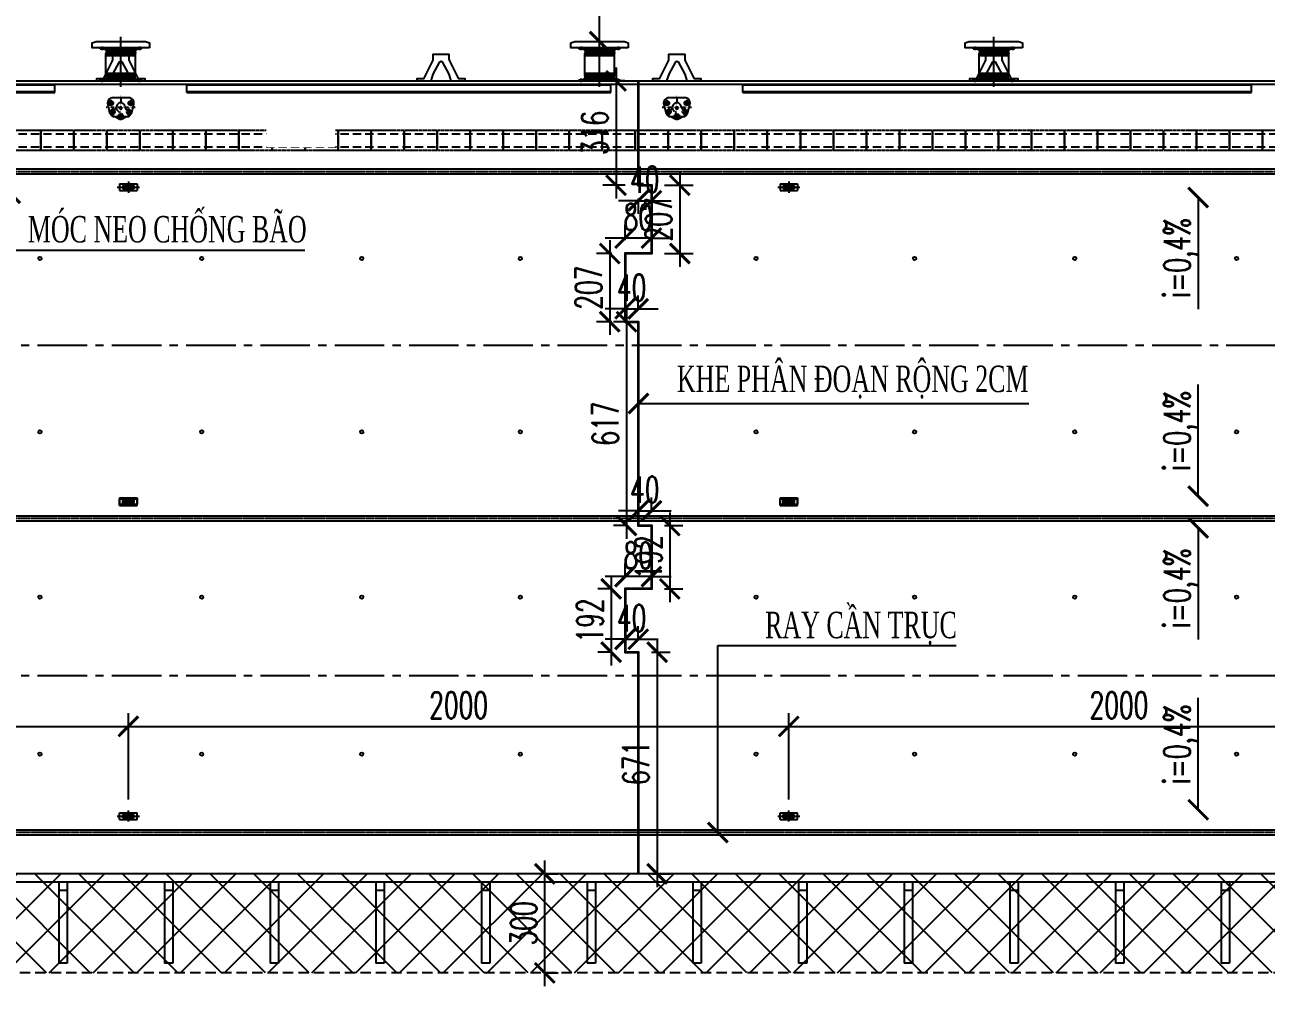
# Model space of a CAD drawing. Extents: x -64479 to 90650, y -38385 to 38270.
# Drawn here: x -44883 to -41123, y 22238 to 25148 of the extents above; entities that cross this region are included whole.
import ezdxf
from ezdxf.enums import TextEntityAlignment as Align

# ---------------------------------------------------------------- set-up
doc = ezdxf.new("R2010")
doc.units = 0
doc.header["$MEASUREMENT"] = 0
for name, pattern in [('CENTER', [2, 1.25, -0.25, 0.25, -0.25]), ('CENTER2', [1.125, 0.75, -0.125, 0.125, -0.125]), ('HIDDEN', [0.375, 0.25, -0.125])]:
    doc.linetypes.add(name, pattern=pattern)
doc.layers.get('0').update_dxf_attribs({"linetype": 'CONTINUOUS'})
for name, color, linetype in [('BELT', 6, 'CONTINUOUS'), ('BORDER', 2, 'CONTINUOUS'), ('CENTER', 9, 'CENTER2'), ('COBAN', 2, 'CONTINUOUS'), ('Dam', 4, 'CONTINUOUS'), ('Demtau1', 22, 'CONTINUOUS'), ('DIMENSION', 4, 'CONTINUOUS'), ('GCS', 5, 'CONTINUOUS'), ('HAOCN', 11, 'CONTINUOUS'), ('HIDDEN', 4, 'HIDDEN'), ('MANH', 5, 'CONTINUOUS'), ('N-_OTHRFNDR-', 8, 'CONTINUOUS'), ('STEEL', 1, 'CONTINUOUS'), ('TEXT', 3, 'CONTINUOUS'), ('TIM', 8, 'CENTER'), ('Wipeout', 9, 'CONTINUOUS')]:
    doc.layers.add(name, color=color, linetype=linetype)
doc.styles.add('DIM', font='romans.shx', dxfattribs={"width": 0.65})
doc.styles.add('THUONG', font='vntimeh.shx')
doc.dimstyles.new('400.Ph', dxfattribs={"dimscale": 400, "dimtxt": 0.2, "dimasz": 0.15, "dimexe": 0.1, "dimexo": 0.1, "dimgap": 0.06, "dimtad": 1, "dimdec": 0, "dimzin": 0, "dimdsep": 46, "dimtxsty": 'DIM', "dimblk": 'ARCHTICK', "dimcen": 0.15, "dimdle": 0.1, "dimclrd": 256, "dimclre": 7, "dimclrt": 6, "dimadec": 0, "dimazin": 0, "dimtfac": 1, "dimtdec": 0, "dimtix": 1, "dimtmove": 0, "dimatfit": 3, "dimldrblk": 'ARCHTICK', "dimfxl": 1, "dimtolj": 1, "dimtzin": 0, "dimarcsym": 0})

# ---------------------------------------------------------------- blocks, each defined once
blk = doc.blocks.new('lokhi')
at = {"layer": 'MANH'}
for centre in [(-7541, 0), (3, 0)]:
    blk.add_circle(centre, 5, dxfattribs=at)
blk = doc.blocks.new('A$C0CED391A')
at = {"layer": 'COBAN'}
for p, q in [((0, 30), (80, 30)), ((0, 30), (0, 0)), ((15, 22.5), (65, 22.5)), ((15, 22.5), (15, 7.5)), ((15, 7.5), (65, 7.5)), ((65, 22.5), (65, 7.5)), ((80, 30), (80, 0)), ((0, 0), (80, 0)), ((0, -1395), (80, -1395)), ((0, -1395), (0, -1425)), ((15, -1402.5), (65, -1402.5)), ((15, -1402.5), (15, -1417.5)), ((65, -1402.5), (65, -1417.5)), ((80, -1395), (80, -1425)), ((0, -1425), (80, -1425)), ((15, -1417.5), (65, -1417.5))]:
    blk.add_line(p, q, dxfattribs=at)
for centre in [(40, 15), (40, -1410)]:
    blk.add_circle(centre, 3, dxfattribs=at)
blk = doc.blocks.new('CDCQC')
at = {"layer": 'TIM'}
for p, q in [((-46167.7, 21315.9), (-46100.4, 21315.9)), ((-46167.7, 21315.9), (-46100.4, 21315.9)), ((-46134.1, 21332.8), (-46134.1, 21298.9)), ((-46134.1, 21332.8), (-46134.1, 21298.9)), ((-46167.7, 19412.4), (-46100.4, 19412.4)), ((-46134.1, 19395.4), (-46134.1, 19429.3))]:
    blk.add_line(p, q, dxfattribs=at)
at = {"layer": 'COBAN', "xscale": 0.6666666666569654, "yscale": 0.6666666666569654, "zscale": 0.6666666666666666}
blk.add_blockref('A$C0CED391A', (-46160.7, 21305.9), dxfattribs=at)
blk.add_blockref('A$C0CED391A', (-46160.7, 21305.9), dxfattribs=at)
at = {"layer": 'COBAN', "xscale": -0.6666666666569654, "yscale": 0.6666666666569654, "zscale": 0.6666666666666666, "rotation": 180}
blk.add_blockref('A$C0CED391A', (-46160.7, 19422.4), dxfattribs=at)
blk = doc.blocks.new('_ArchTick')
at = {"color": 0, "linetype": 'ByBlock', "const_width": 0.15}
blk.add_lwpolyline([(-0.5, -0.5), (0.5, 0.5)], dxfattribs=at)
blk = doc.blocks.new('A$C42EA4546')
at = {"layer": 'BELT'}
for points in [[(145, 573, 0.189586), (103, 513), (44, 268, 0.484351), (205, 65)], [(205, 65), (675, 65, 0.484351), (836, 268), (777, 513, 0.189586), (735, 573)], [(618, 635), (486, 704, 0.244809), (394, 704), (262, 635, 0.217646)]]:
    blk.add_lwpolyline(points, format="xyb", dxfattribs=at)
blk.add_lwpolyline([(312, 323, 0.842705), (568, 323, -0.265727), (682, 461, 0.833779), (650, 635), (230, 635, 0.833779), (198, 461, -0.265727)], format="xyb", close=True, dxfattribs=at)
at = {"layer": 'BORDER'}
for centre, radius in [((440, 380), 25), ((140, 230), 68), ((140, 230), 34), ((740, 230), 68), ((740, 230), 34)]:
    blk.add_circle(centre, radius, dxfattribs=at)
for centre, radius, start, end in [((200, 490), 68, 151.954, 307.3556), ((200, 490), 34, 203.1904, 277.975), ((440, 615), 68, 18.21, 161.79), ((440, 615), 34, 38.6822, 141.3178), ((680, 490), 68, 232.6444, 28.046), ((680, 490), 34, 262.025, 336.8096), ((680, 490), 34, 262.025, 336.8096)]:
    blk.add_arc(centre, radius, start, end, dxfattribs=at)
at = {"layer": 'CENTER'}
for p, q in [((104, 490), (296, 490)), ((200, 394), (200, 586)), ((344, 615), (536, 615)), ((440, 0), (440, 750)), ((776, 490), (584, 490)), ((680, 394), (680, 586)), ((880, 355), (0, 355)), ((236, 230), (44, 230)), ((140, 134), (140, 326)), ((644, 230), (836, 230)), ((740, 134), (740, 326))]:
    blk.add_line(p, q, dxfattribs=at)
at = {"layer": 'CENTER', "ltscale": 0.5}
blk.add_line((488, 380), (392, 380), dxfattribs=at)
at = {"layer": 'HIDDEN'}
for points in [[(262, 635), (154, 579, 0.026949), (145, 573)], [(735, 573, 0.026949), (726, 579), (618, 635, 0.244809)]]:
    blk.add_lwpolyline(points, format="xyb", dxfattribs=at)
for centre, radius, start, end in [((200, 490), 68, 307.3556, 151.954), ((200, 490), 34, 277.975, 203.1904), ((440, 615), 68, 161.79, 18.21), ((440, 615), 34, 141.3178, 38.6822), ((436, 363), 138, 343.2917, 88.1886), ((680, 490), 68, 28.046, 232.6444), ((680, 490), 34, 336.8096, 262.025)]:
    blk.add_arc(centre, radius, start, end, dxfattribs=at)
blk = doc.blocks.new('*D304')
at = {"layer": 'DIMENSION', "color": 7, "lineweight": -2}
for p, q in [((-46569.1, 22803), (-46569.1, 23064.4)), ((-44569.1, 22803), (-44569.1, 23064.4))]:
    blk.add_line(p, q, dxfattribs=at)
at = {"layer": 'DIMENSION', "lineweight": -2}
blk.add_line((-46609.1, 23024.4), (-44529.1, 23024.4), dxfattribs=at)
at = {"layer": 'DIMENSION', "lineweight": -2, "xscale": 60, "yscale": 60, "zscale": 60, "rotation": 180}
blk.add_blockref('_ArchTick', (-46569.1, 23024.4), dxfattribs=at)
at = {"layer": 'DIMENSION', "lineweight": -2, "xscale": 60, "yscale": 60, "zscale": 60}
blk.add_blockref('_ArchTick', (-44569.1, 23024.4), dxfattribs=at)
at = {"layer": 'DIMENSION', "color": 6, "insert": (-45569.1, 23088.4), "char_height": 80, "attachment_point": 5, "style": 'DIM'}
blk.add_mtext('\\A1;2000', dxfattribs=at)
blk = doc.blocks.new('*D305')
at = {"layer": 'DIMENSION', "color": 7, "lineweight": -2}
for p, q in [((-44569.1, 22803), (-44569.1, 23064.4)), ((-42569.1, 22803), (-42569.1, 23064.4))]:
    blk.add_line(p, q, dxfattribs=at)
at = {"layer": 'DIMENSION', "lineweight": -2}
blk.add_line((-44609.1, 23024.4), (-42529.1, 23024.4), dxfattribs=at)
at = {"layer": 'DIMENSION', "lineweight": -2, "xscale": 60, "yscale": 60, "zscale": 60, "rotation": 180}
blk.add_blockref('_ArchTick', (-44569.1, 23024.4), dxfattribs=at)
at = {"layer": 'DIMENSION', "lineweight": -2, "xscale": 60, "yscale": 60, "zscale": 60}
blk.add_blockref('_ArchTick', (-42569.1, 23024.4), dxfattribs=at)
at = {"layer": 'DIMENSION', "color": 6, "insert": (-43569.1, 23088.4), "char_height": 80, "attachment_point": 5, "style": 'DIM'}
blk.add_mtext('\\A1;2000', dxfattribs=at)
blk = doc.blocks.new('*D306')
at = {"layer": 'DIMENSION', "color": 7, "lineweight": -2}
for p, q in [((-42569.1, 22803), (-42569.1, 23064.4)), ((-40569.1, 22803), (-40569.1, 23064.4))]:
    blk.add_line(p, q, dxfattribs=at)
at = {"layer": 'DIMENSION', "lineweight": -2}
blk.add_line((-42609.1, 23024.4), (-40529.1, 23024.4), dxfattribs=at)
at = {"layer": 'DIMENSION', "lineweight": -2, "xscale": 60, "yscale": 60, "zscale": 60, "rotation": 180}
blk.add_blockref('_ArchTick', (-42569.1, 23024.4), dxfattribs=at)
at = {"layer": 'DIMENSION', "lineweight": -2, "xscale": 60, "yscale": 60, "zscale": 60}
blk.add_blockref('_ArchTick', (-40569.1, 23024.4), dxfattribs=at)
at = {"layer": 'DIMENSION', "color": 6, "insert": (-41569.1, 23088.4), "char_height": 80, "attachment_point": 5, "style": 'DIM'}
blk.add_mtext('\\A1;2000', dxfattribs=at)
blk = doc.blocks.new('*D420')
at = {"layer": 'HIDDEN', "color": 7, "lineweight": -2}
for p, q in [((-50569.1, 25018.2), (-50569.1, 27353.1)), ((-12849.1, 25018.2), (-12849.1, 27353.1))]:
    blk.add_line(p, q, dxfattribs=at)
at = {"layer": 'HIDDEN', "lineweight": -2}
blk.add_line((-50609.1, 27313.1), (-12809.1, 27313.1), dxfattribs=at)
at = {"layer": 'HIDDEN', "lineweight": -2, "xscale": 60, "yscale": 60, "zscale": 60, "rotation": 180}
blk.add_blockref('_ArchTick', (-50569.1, 27313.1), dxfattribs=at)
at = {"layer": 'HIDDEN', "lineweight": -2, "xscale": 60, "yscale": 60, "zscale": 60}
blk.add_blockref('_ArchTick', (-12849.1, 27313.1), dxfattribs=at)
at = {"layer": 'HIDDEN', "color": 6, "insert": (-31709.1, 27377.1), "char_height": 80, "attachment_point": 5, "style": 'DIM'}
blk.add_mtext('\\A1;37720', dxfattribs=at)
blk = doc.blocks.new('demcss')
at = {"layer": 'N-_OTHRFNDR-', "color": 22}
for p, q in [((-53909.4, 25088.9), (-53909.4, 25086.1)), ((-53909.4, 25088.9), (-53784.4, 25088.9)), ((-53909.4, 25086.1), (-53784.4, 25086.1)), ((-53897.2, 25086.1), (-53890.5, 25079.4)), ((-53890.5, 25079.4), (-53891.7, 25071.5)), ((-53890.5, 25080.6), (-53803.2, 25080.6)), ((-53890.5, 25077.5), (-53803.2, 25077.5)), ((-53796.5, 25086.1), (-53803.2, 25079.4)), ((-53803.2, 25079.4), (-53802, 25071.5)), ((-53784.4, 25088.9), (-53784.4, 25086.1)), ((-53891.7, 25071.5), (-53891.7, 25006.3)), ((-53891.7, 25071.5), (-53802, 25071.5)), ((-53891.7, 25065.3), (-53802, 25065.3)), ((-53802, 25071.5), (-53802, 25006.3)), ((-53891.7, 25012.5), (-53802, 25012.5)), ((-53890.5, 24998.4), (-53891.7, 25006.3)), ((-53891.7, 25006.3), (-53802, 25006.3)), ((-53890.5, 25000.3), (-53803.2, 25000.3)), ((-53803.2, 24998.4), (-53802, 25006.3)), ((-53909.4, 24991.7), (-53909.4, 24988.9)), ((-53909.4, 24991.7), (-53784.4, 24991.7)), ((-53909.4, 24988.9), (-53784.4, 24988.9)), ((-53897.2, 24991.7), (-53890.5, 24998.4)), ((-53890.5, 24997.2), (-53803.2, 24997.2)), ((-53796.5, 24991.7), (-53803.2, 24998.4)), ((-53784.4, 24991.7), (-53784.4, 24988.9))]:
    blk.add_line(p, q, dxfattribs=at)
at = {"layer": 'N-_OTHRFNDR-', "color": 22, "linetype": 'CENTER'}
for p, q in [((-53903.1, 25093.1), (-53903.1, 25081.6)), ((-53790.6, 25093.1), (-53790.6, 25081.6)), ((-53903.1, 24984.7), (-53903.1, 24996.2)), ((-53790.6, 24984.7), (-53790.6, 24996.2))]:
    blk.add_line(p, q, dxfattribs=at)
at = {"layer": 'N-_OTHRFNDR-', "color": 22}
blk.add_lwpolyline([(-53759.9, 24988.9), (-53933.8, 24988.9), (-53933.8, 24973.9), (-53921.9, 24970.2), (-53771.9, 24970.2), (-53759.9, 24973.9)], close=True, dxfattribs=at)
at = {"layer": 'TIM', "color": 22}
blk.add_line((-53846.9, 25107.4), (-53846.9, 24955.5), dxfattribs=at)
blk = doc.blocks.new('*D647')
at = {"layer": 'DIMENSION', "lineweight": -2}
blk.add_line((-43092.2, 25018.2), (-43092.2, 24622.2), dxfattribs=at)
at = {"layer": 'DIMENSION', "color": 7, "lineweight": -2}
for p, q in [((-43066.1, 24978.2), (-43132.2, 24978.2)), ((-43065.1, 24662.2), (-43132.2, 24662.2))]:
    blk.add_line(p, q, dxfattribs=at)
at = {"layer": 'DIMENSION', "lineweight": -2, "xscale": 60, "yscale": 60, "zscale": 60}
for p, rotation in [((-43092.2, 24978.2), 90), ((-43092.2, 24662.2), 270)]:
    blk.add_blockref('_ArchTick', p, dxfattribs=dict(at, rotation=rotation))
at = {"layer": 'DIMENSION', "color": 6, "insert": (-43156.2, 24820.2), "char_height": 80, "attachment_point": 5, "rotation": 90, "style": 'DIM'}
blk.add_mtext('\\A1;316', dxfattribs=at)
blk = doc.blocks.new('*D648')
at = {"layer": 'DIMENSION', "lineweight": -2}
for p, q in [((-43025.1, 24615.4), (-43085.1, 24615.4)), ((-43025.1, 24615.4), (-42985.1, 24615.4)), ((-42985.1, 24615.4), (-42925.1, 24615.4))]:
    blk.add_line(p, q, dxfattribs=at)
at = {"layer": 'DIMENSION', "color": 7, "lineweight": -2}
for p, q in [((-43025.1, 24622.2), (-43025.1, 24575.4)), ((-42985.1, 24622.2), (-42985.1, 24575.4))]:
    blk.add_line(p, q, dxfattribs=at)
at = {"layer": 'DIMENSION', "lineweight": -2, "xscale": 60, "yscale": 60, "zscale": 60}
blk.add_blockref('_ArchTick', (-43025.1, 24615.4), dxfattribs=at)
at = {"layer": 'DIMENSION', "lineweight": -2, "xscale": 60, "yscale": 60, "zscale": 60, "rotation": 180}
blk.add_blockref('_ArchTick', (-42985.1, 24615.4), dxfattribs=at)
at = {"layer": 'DIMENSION', "color": 6, "insert": (-43005.1, 24679.4), "char_height": 80, "attachment_point": 5, "style": 'DIM'}
blk.add_mtext('\\A1;40', dxfattribs=at)
blk = doc.blocks.new('*D649')
at = {"layer": 'DIMENSION', "lineweight": -2}
blk.add_line((-42899.1, 24702.2), (-42899.1, 24415.7), dxfattribs=at)
at = {"layer": 'DIMENSION', "color": 7, "lineweight": -2}
for p, q in [((-42945.1, 24662.2), (-42859.1, 24662.2)), ((-42945.1, 24455.7), (-42859.1, 24455.7))]:
    blk.add_line(p, q, dxfattribs=at)
at = {"layer": 'DIMENSION', "lineweight": -2, "xscale": 60, "yscale": 60, "zscale": 60}
for p, rotation in [((-42899.1, 24662.2), 90), ((-42899.1, 24455.7), 270)]:
    blk.add_blockref('_ArchTick', p, dxfattribs=dict(at, rotation=rotation))
at = {"layer": 'DIMENSION', "color": 6, "insert": (-42963.1, 24559), "char_height": 80, "attachment_point": 5, "rotation": 90, "style": 'DIM'}
blk.add_mtext('\\A1;207', dxfattribs=at)
blk = doc.blocks.new('*D650')
at = {"layer": 'DIMENSION', "color": 7, "lineweight": -2}
for p, q in [((-43065.1, 24495.7), (-43065.1, 24542.2)), ((-42985.1, 24495.7), (-42985.1, 24542.2))]:
    blk.add_line(p, q, dxfattribs=at)
at = {"layer": 'DIMENSION', "lineweight": -2}
for p, q in [((-43065.1, 24502.2), (-43125.1, 24502.2)), ((-42985.1, 24502.2), (-43065.1, 24502.2)), ((-42985.1, 24502.2), (-42925.1, 24502.2))]:
    blk.add_line(p, q, dxfattribs=at)
at = {"layer": 'DIMENSION', "lineweight": -2, "xscale": 60, "yscale": 60, "zscale": 60}
for p, rotation in [((-43065.1, 24502.2), 2.631464e-10), ((-42985.1, 24502.2), 180.0000000002631)]:
    blk.add_blockref('_ArchTick', p, dxfattribs=dict(at, rotation=rotation))
at = {"layer": 'DIMENSION', "color": 6, "insert": (-43025.1, 24566.2), "char_height": 80, "attachment_point": 5, "style": 'DIM'}
blk.add_mtext('\\A1;80', dxfattribs=at)
blk = doc.blocks.new('*D651')
at = {"layer": 'DIMENSION', "lineweight": -2}
blk.add_line((-43111.4, 24495.7), (-43111.4, 24209.2), dxfattribs=at)
at = {"layer": 'DIMENSION', "color": 7, "lineweight": -2}
for p, q in [((-43105.1, 24455.7), (-43151.4, 24455.7)), ((-43105.1, 24249.2), (-43151.4, 24249.2))]:
    blk.add_line(p, q, dxfattribs=at)
at = {"layer": 'DIMENSION', "lineweight": -2, "xscale": 60, "yscale": 60, "zscale": 60}
for p, rotation in [((-43111.4, 24455.7), 90), ((-43111.4, 24249.2), 270)]:
    blk.add_blockref('_ArchTick', p, dxfattribs=dict(at, rotation=rotation))
at = {"layer": 'DIMENSION', "color": 6, "insert": (-43175.4, 24352.5), "char_height": 80, "attachment_point": 5, "rotation": 90, "style": 'DIM'}
blk.add_mtext('\\A1;207', dxfattribs=at)
blk = doc.blocks.new('*D652')
at = {"layer": 'DIMENSION', "color": 7, "lineweight": -2}
for p, q in [((-43065.1, 24289.2), (-43065.1, 24328.4)), ((-43025.1, 24289.2), (-43025.1, 24328.4))]:
    blk.add_line(p, q, dxfattribs=at)
at = {"layer": 'DIMENSION', "lineweight": -2}
for p, q in [((-43065.1, 24288.4), (-43125.1, 24288.4)), ((-43065.1, 24288.4), (-43025.1, 24288.4)), ((-43025.1, 24288.4), (-42965.1, 24288.4))]:
    blk.add_line(p, q, dxfattribs=at)
at = {"layer": 'DIMENSION', "lineweight": -2, "xscale": 60, "yscale": 60, "zscale": 60}
blk.add_blockref('_ArchTick', (-43065.1, 24288.4), dxfattribs=at)
at = {"layer": 'DIMENSION', "lineweight": -2, "xscale": 60, "yscale": 60, "zscale": 60, "rotation": 180}
blk.add_blockref('_ArchTick', (-43025.1, 24288.4), dxfattribs=at)
at = {"layer": 'DIMENSION', "color": 6, "insert": (-43045.1, 24352.4), "char_height": 80, "attachment_point": 5, "style": 'DIM'}
blk.add_mtext('\\A1;40', dxfattribs=at)
blk = doc.blocks.new('*D653')
at = {"layer": 'DIMENSION', "lineweight": -2}
blk.add_line((-43060.3, 24289.2), (-43060.3, 23592.2), dxfattribs=at)
at = {"layer": 'DIMENSION', "color": 7, "lineweight": -2}
for p, q in [((-43065.1, 24249.2), (-43100.3, 24249.2)), ((-43065.1, 23632.2), (-43100.3, 23632.2))]:
    blk.add_line(p, q, dxfattribs=at)
at = {"layer": 'DIMENSION', "lineweight": -2, "xscale": 60, "yscale": 60, "zscale": 60}
for p, rotation in [((-43060.3, 24249.2), 90), ((-43060.3, 23632.2), 270)]:
    blk.add_blockref('_ArchTick', p, dxfattribs=dict(at, rotation=rotation))
at = {"layer": 'DIMENSION', "color": 6, "insert": (-43124.3, 23940.7), "char_height": 80, "attachment_point": 5, "rotation": 90, "style": 'DIM'}
blk.add_mtext('\\A1;617', dxfattribs=at)
blk = doc.blocks.new('*D654')
at = {"layer": 'DIMENSION', "color": 7, "lineweight": -2}
for p, q in [((-43025.1, 23672.2), (-43025.1, 23716.8)), ((-42985.1, 23672.2), (-42985.1, 23716.8))]:
    blk.add_line(p, q, dxfattribs=at)
at = {"layer": 'DIMENSION', "lineweight": -2}
for p, q in [((-43025.1, 23676.8), (-43085.1, 23676.8)), ((-43025.1, 23676.8), (-42985.1, 23676.8)), ((-42985.1, 23676.8), (-42925.1, 23676.8))]:
    blk.add_line(p, q, dxfattribs=at)
at = {"layer": 'DIMENSION', "lineweight": -2, "xscale": 60, "yscale": 60, "zscale": 60}
blk.add_blockref('_ArchTick', (-43025.1, 23676.8), dxfattribs=at)
at = {"layer": 'DIMENSION', "lineweight": -2, "xscale": 60, "yscale": 60, "zscale": 60, "rotation": 180}
blk.add_blockref('_ArchTick', (-42985.1, 23676.8), dxfattribs=at)
at = {"layer": 'DIMENSION', "color": 6, "insert": (-43005.1, 23740.8), "char_height": 80, "attachment_point": 5, "style": 'DIM'}
blk.add_mtext('\\A1;40', dxfattribs=at)
blk = doc.blocks.new('*D655')
at = {"layer": 'DIMENSION', "lineweight": -2}
blk.add_line((-42929.7, 23672.2), (-42929.7, 23400.7), dxfattribs=at)
at = {"layer": 'DIMENSION', "color": 7, "lineweight": -2}
for p, q in [((-42945.1, 23632.2), (-42889.7, 23632.2)), ((-42945.1, 23440.7), (-42889.7, 23440.7))]:
    blk.add_line(p, q, dxfattribs=at)
at = {"layer": 'DIMENSION', "lineweight": -2, "xscale": 60, "yscale": 60, "zscale": 60}
for p, rotation in [((-42929.7, 23632.2), 90), ((-42929.7, 23440.7), 270)]:
    blk.add_blockref('_ArchTick', p, dxfattribs=dict(at, rotation=rotation))
at = {"layer": 'DIMENSION', "color": 6, "insert": (-42993.7, 23536.5), "char_height": 80, "attachment_point": 5, "rotation": 90, "style": 'DIM'}
blk.add_mtext('\\A1;192', dxfattribs=at)
blk = doc.blocks.new('*D656')
at = {"layer": 'DIMENSION', "color": 7, "lineweight": -2}
for p, q in [((-43065.1, 23480.7), (-43065.1, 23517.8)), ((-42985.1, 23480.7), (-42985.1, 23517.8))]:
    blk.add_line(p, q, dxfattribs=at)
at = {"layer": 'DIMENSION', "lineweight": -2}
for p, q in [((-43065.1, 23477.8), (-43125.1, 23477.8)), ((-42985.1, 23477.8), (-43065.1, 23477.8)), ((-42985.1, 23477.8), (-42925.1, 23477.8))]:
    blk.add_line(p, q, dxfattribs=at)
at = {"layer": 'DIMENSION', "lineweight": -2, "xscale": 60, "yscale": 60, "zscale": 60}
for p, rotation in [((-43065.1, 23477.8), 2.657417e-10), ((-42985.1, 23477.8), 180.0000000002657)]:
    blk.add_blockref('_ArchTick', p, dxfattribs=dict(at, rotation=rotation))
at = {"layer": 'DIMENSION', "color": 6, "insert": (-43025.1, 23541.8), "char_height": 80, "attachment_point": 5, "style": 'DIM'}
blk.add_mtext('\\A1;80', dxfattribs=at)
blk = doc.blocks.new('*D657')
at = {"layer": 'DIMENSION', "lineweight": -2}
blk.add_line((-43107, 23480.7), (-43107, 23209.2), dxfattribs=at)
at = {"layer": 'DIMENSION', "color": 7, "lineweight": -2}
for p, q in [((-43105.1, 23440.7), (-43147, 23440.7)), ((-43105.1, 23249.2), (-43147, 23249.2))]:
    blk.add_line(p, q, dxfattribs=at)
at = {"layer": 'DIMENSION', "lineweight": -2, "xscale": 60, "yscale": 60, "zscale": 60}
for p, rotation in [((-43107, 23440.7), 90), ((-43107, 23249.2), 270)]:
    blk.add_blockref('_ArchTick', p, dxfattribs=dict(at, rotation=rotation))
at = {"layer": 'DIMENSION', "color": 6, "insert": (-43171, 23345), "char_height": 80, "attachment_point": 5, "rotation": 90, "style": 'DIM'}
blk.add_mtext('\\A1;192', dxfattribs=at)
blk = doc.blocks.new('*D658')
at = {"layer": 'DIMENSION', "color": 7, "lineweight": -2}
for p, q in [((-43065.1, 23289.2), (-43065.1, 23328.1)), ((-43025.1, 23289.2), (-43025.1, 23328.1))]:
    blk.add_line(p, q, dxfattribs=at)
at = {"layer": 'DIMENSION', "lineweight": -2}
for p, q in [((-43065.1, 23288.1), (-43125.1, 23288.1)), ((-43065.1, 23288.1), (-43025.1, 23288.1)), ((-43025.1, 23288.1), (-42965.1, 23288.1))]:
    blk.add_line(p, q, dxfattribs=at)
at = {"layer": 'DIMENSION', "lineweight": -2, "xscale": 60, "yscale": 60, "zscale": 60}
blk.add_blockref('_ArchTick', (-43065.1, 23288.1), dxfattribs=at)
at = {"layer": 'DIMENSION', "lineweight": -2, "xscale": 60, "yscale": 60, "zscale": 60, "rotation": 180}
blk.add_blockref('_ArchTick', (-43025.1, 23288.1), dxfattribs=at)
at = {"layer": 'DIMENSION', "color": 6, "insert": (-43045.1, 23352.1), "char_height": 80, "attachment_point": 5, "style": 'DIM'}
blk.add_mtext('\\A1;40', dxfattribs=at)
blk = doc.blocks.new('*D659')
at = {"layer": 'DIMENSION', "lineweight": -2}
blk.add_line((-42967.9, 23289.2), (-42967.9, 22538.2), dxfattribs=at)
at = {"layer": 'DIMENSION', "color": 7, "lineweight": -2}
for p, q in [((-42985.1, 23249.2), (-42927.9, 23249.2)), ((-42985.1, 22578.2), (-42927.9, 22578.2))]:
    blk.add_line(p, q, dxfattribs=at)
at = {"layer": 'DIMENSION', "lineweight": -2, "xscale": 60, "yscale": 60, "zscale": 60}
for p, rotation in [((-42967.9, 23249.2), 90), ((-42967.9, 22578.2), 270)]:
    blk.add_blockref('_ArchTick', p, dxfattribs=dict(at, rotation=rotation))
at = {"layer": 'DIMENSION', "color": 6, "insert": (-43031.9, 22913.7), "char_height": 80, "attachment_point": 5, "rotation": 90, "style": 'DIM'}
blk.add_mtext('\\A1;671', dxfattribs=at)
blk = doc.blocks.new('*D674')
at = {"layer": 'DIMENSION', "lineweight": -2}
blk.add_line((-43308, 22238.2), (-43308, 22618.2), dxfattribs=at)
at = {"layer": 'DIMENSION', "color": 7, "lineweight": -2}
for p, q in [((-43300, 22578.2), (-43268, 22578.2)), ((-43300, 22278.2), (-43268, 22278.2))]:
    blk.add_line(p, q, dxfattribs=at)
at = {"layer": 'DIMENSION', "lineweight": -2, "xscale": 60, "yscale": 60, "zscale": 60}
for p, rotation in [((-43308, 22578.2), 90), ((-43308, 22278.2), 270)]:
    blk.add_blockref('_ArchTick', p, dxfattribs=dict(at, rotation=rotation))
at = {"layer": 'DIMENSION', "color": 6, "insert": (-43372, 22428.2), "char_height": 80, "attachment_point": 5, "rotation": 90, "style": 'DIM'}
blk.add_mtext('\\A1;300', dxfattribs=at)

msp = doc.modelspace()

# ---------------------------------------------------------------- hatches: boundary and pattern name
at = {"layer": 'Dam'}
h = msp.add_hatch(dxfattribs=at)
h.set_pattern_fill('ANSI37', color=8, scale=750, style=0)
h.paths.add_polyline_path([(-35456.2, 22578.2), (-45582.3, 22578.2), (-45582.3, 22278.2), (-35456.2, 22278.2)])

# ---------------------------------------------------------------- linework, layer by layer
at = {"layer": 'BORDER', "color": 1}
for p, q in [((-50569.1, 24978.2), (-27937.1, 24978.2)), ((-48312.1, 24968.2), (-43026.1, 24968.2)), ((-43024.1, 24968.2), (-27937.1, 24968.2))]:
    msp.add_line(p, q, dxfattribs=at)
at = {"layer": 'BORDER'}
for p, q in [((-40507.1, 22578.2), (-46787.1, 22578.2)), ((-40507.1, 22578.2), (-46787.1, 22578.2)), ((-40507.1, 22553.2), (-46787.1, 22553.2)), ((-44779.6, 22553.2), (-44779.6, 22308.2)), ((-44754.6, 22528.2), (-44779.6, 22528.2)), ((-44754.6, 22553.2), (-44754.6, 22308.2)), ((-44459.6, 22553.2), (-44459.6, 22308.2)), ((-44434.6, 22528.2), (-44459.6, 22528.2)), ((-44434.6, 22553.2), (-44434.6, 22308.2)), ((-44139.6, 22553.2), (-44139.6, 22308.2)), ((-44114.6, 22528.2), (-44139.6, 22528.2)), ((-44114.6, 22553.2), (-44114.6, 22308.2)), ((-43819.6, 22553.2), (-43819.6, 22308.2)), ((-43794.6, 22528.2), (-43819.6, 22528.2)), ((-43794.6, 22553.2), (-43794.6, 22308.2)), ((-43499.6, 22553.2), (-43499.6, 22308.2)), ((-43474.6, 22528.2), (-43499.6, 22528.2)), ((-43474.6, 22553.2), (-43474.6, 22308.2)), ((-43179.6, 22553.2), (-43179.6, 22308.2)), ((-43154.6, 22528.2), (-43179.6, 22528.2)), ((-43154.6, 22553.2), (-43154.6, 22308.2)), ((-42859.6, 22553.2), (-42859.6, 22308.2)), ((-42834.6, 22528.2), (-42859.6, 22528.2)), ((-42834.6, 22553.2), (-42834.6, 22308.2)), ((-42539.6, 22553.2), (-42539.6, 22308.2)), ((-42514.6, 22528.2), (-42539.6, 22528.2)), ((-42514.6, 22553.2), (-42514.6, 22308.2)), ((-42219.6, 22553.2), (-42219.6, 22308.2)), ((-42194.6, 22528.2), (-42219.6, 22528.2)), ((-42194.6, 22553.2), (-42194.6, 22308.2)), ((-41899.6, 22553.2), (-41899.6, 22308.2)), ((-41874.6, 22528.2), (-41899.6, 22528.2)), ((-41874.6, 22553.2), (-41874.6, 22308.2)), ((-41579.6, 22553.2), (-41579.6, 22308.2)), ((-41554.6, 22528.2), (-41579.6, 22528.2)), ((-41554.6, 22553.2), (-41554.6, 22308.2)), ((-41259.6, 22553.2), (-41259.6, 22308.2)), ((-41234.6, 22528.2), (-41259.6, 22528.2)), ((-41234.6, 22553.2), (-41234.6, 22308.2)), ((-44754.6, 22308.2), (-44779.6, 22308.2)), ((-44434.6, 22308.2), (-44459.6, 22308.2)), ((-44114.6, 22308.2), (-44139.6, 22308.2)), ((-43794.6, 22308.2), (-43819.6, 22308.2)), ((-43474.6, 22308.2), (-43499.6, 22308.2)), ((-43154.6, 22308.2), (-43179.6, 22308.2)), ((-42834.6, 22308.2), (-42859.6, 22308.2)), ((-42514.6, 22308.2), (-42539.6, 22308.2)), ((-42194.6, 22308.2), (-42219.6, 22308.2)), ((-41874.6, 22308.2), (-41899.6, 22308.2)), ((-41554.6, 22308.2), (-41579.6, 22308.2)), ((-41234.6, 22308.2), (-41259.6, 22308.2))]:
    msp.add_line(p, q, dxfattribs=at)
at = {"layer": 'BORDER', "color": 1}
for points in [[(-44570.1, 22578.2), (-50569.1, 22578.2), (-50569.1, 24978.2), (-43454.1, 24978.2)], [(-43133.1, 24978.2), (-37135.1, 24978.2)]]:
    msp.add_lwpolyline(points, dxfattribs=at)
at = {"layer": 'BORDER'}
for points in [[(-43026.1, 24978.2), (-43026.1, 24661.2), (-42986.1, 24661.2), (-42986.1, 24456.7), (-43026.1, 24456.7), (-43026.1, 24456.7), (-43066.1, 24456.7), (-43066.1, 24248.2), (-43026.1, 24248.2), (-43026.1, 23631.2), (-42986.1, 23631.2), (-42986.1, 23441.7), (-43026.1, 23441.7), (-43026.1, 23441.7), (-43066.1, 23441.7), (-43066.1, 23248.2), (-43026.1, 23248.2), (-43026.1, 22778.2)], [(-43026.1, 24978.2), (-43026.1, 24661.2), (-42986.1, 24661.2), (-42986.1, 24456.7), (-43026.1, 24456.7), (-43026.1, 24456.7), (-43066.1, 24456.7), (-43066.1, 24248.2), (-43026.1, 24248.2), (-43026.1, 23631.2), (-42986.1, 23631.2), (-42986.1, 23441.7), (-43026.1, 23441.7), (-43026.1, 23441.7), (-43066.1, 23441.7), (-43066.1, 23248.2), (-43026.1, 23248.2), (-43026.1, 22578.2)], [(-43024.1, 24978.2), (-43024.1, 24663.2), (-42984.1, 24663.2), (-42984.1, 24454.7), (-43024.1, 24454.7), (-43024.1, 24454.7), (-43064.1, 24454.7), (-43064.1, 24250.2), (-43024.1, 24250.2), (-43024.1, 24248.2), (-43024.1, 23633.2), (-42984.1, 23633.2), (-42984.1, 23439.7), (-43024.1, 23439.7), (-43024.1, 23439.7), (-43064.1, 23439.7), (-43064.1, 23250.2), (-43024.1, 23250.2), (-43024.1, 23248.2), (-43024.1, 22778.2)], [(-43024.1, 24978.2), (-43024.1, 24663.2), (-42984.1, 24663.2), (-42984.1, 24454.7), (-43024.1, 24454.7), (-43024.1, 24454.7), (-43064.1, 24454.7), (-43064.1, 24250.2), (-43024.1, 24250.2), (-43024.1, 24248.2), (-43024.1, 23633.2), (-42984.1, 23633.2), (-42984.1, 23439.7), (-43024.1, 23439.7), (-43024.1, 23439.7), (-43064.1, 23439.7), (-43064.1, 23250.2), (-43024.1, 23250.2), (-43024.1, 23248.2), (-43024.1, 22578.2)], [(-37135.1, 22578.2), (-43133.1, 22578.2)]]:
    msp.add_lwpolyline(points, dxfattribs=at)
at = {"layer": 'CENTER', "color": 1}
for p, q in [((-28052.1, 24703.2), (-50379.1, 24703.2)), ((-28052.1, 23653.2), (-50379.1, 23653.2)), ((-28052.1, 22703.2), (-50379.1, 22703.2))]:
    msp.add_line(p, q, dxfattribs=at)
at = {"layer": 'CENTER', "ltscale": 200}
for p, q in [((-50469.1, 24178.2), (-27937.1, 24178.2)), ((-50469.1, 23178.2), (-27937.1, 23178.2))]:
    msp.add_line(p, q, dxfattribs=at)
at = {"layer": 'Dam', "ltscale": 200}
msp.add_line((-43134.1, 24793.2), (-43134.1, 24793.2), dxfattribs=at)
at = {"layer": 'Demtau1'}
for points in [[(-44615.8, 24998.2), (-44595.6, 25035.6, -0.583698), (-44588.6, 25035.6), (-44568.3, 24998.2), (-44562.1, 24978.2), (-44518.7, 24978.2), (-44518.7, 24983.9), (-44538.7, 24983.9), (-44565.7, 25039.1, -0.129238), (-44567.1, 25044.3), (-44567.1, 25058.2), (-44617.1, 25058.2), (-44617.1, 25044.3, -0.129238), (-44618.5, 25039.1), (-44645.4, 24983.9), (-44665.4, 24983.9), (-44665.4, 24978.2), (-44622.1, 24978.2)], [(-43645.8, 24998.2), (-43625.6, 25035.6, -0.583698), (-43618.6, 25035.6), (-43598.3, 24998.2), (-43592.1, 24978.2), (-43548.7, 24978.2), (-43548.7, 24983.9), (-43568.7, 24983.9), (-43595.7, 25039.1, -0.129238), (-43597.1, 25044.3), (-43597.1, 25058.2), (-43647.1, 25058.2), (-43647.1, 25044.3, -0.129238), (-43648.5, 25039.1), (-43675.4, 24983.9), (-43695.4, 24983.9), (-43695.4, 24978.2), (-43652.1, 24978.2)], [(-42931.8, 24998.2), (-42911.6, 25035.6, -0.583698), (-42904.6, 25035.6), (-42884.3, 24998.2), (-42878.1, 24978.2), (-42834.7, 24978.2), (-42834.7, 24983.9), (-42854.7, 24983.9), (-42881.7, 25039.1, -0.129238), (-42883.1, 25044.3), (-42883.1, 25058.2), (-42933.1, 25058.2), (-42933.1, 25044.3, -0.129238), (-42934.5, 25039.1), (-42961.4, 24983.9), (-42981.4, 24983.9), (-42981.4, 24978.2), (-42938.1, 24978.2)], [(-41971.8, 24998.2), (-41951.6, 25035.6, -0.583698), (-41944.6, 25035.6), (-41924.3, 24998.2), (-41918.1, 24978.2), (-41874.7, 24978.2), (-41874.7, 24983.9), (-41894.7, 24983.9), (-41921.7, 25039.1, -0.129238), (-41923.1, 25044.3), (-41923.1, 25058.2), (-41973.1, 25058.2), (-41973.1, 25044.3, -0.129238), (-41974.5, 25039.1), (-42001.4, 24983.9), (-42021.4, 24983.9), (-42021.4, 24978.2), (-41978.1, 24978.2)]]:
    msp.add_lwpolyline(points, format="xyb", close=True, dxfattribs=at)
at = {"layer": 'GCS', "color": 8}
for p, q in [((-46352.1, 24965.7), (-44792.1, 24965.7)), ((-44392.1, 24965.7), (-43108.1, 24965.7)), ((-42708.1, 24965.7), (-41168.1, 24965.7)), ((-46352.1, 24945.7), (-44792.1, 24945.7)), ((-44392.1, 24945.7), (-43108.1, 24945.7)), ((-42708.1, 24945.7), (-41168.1, 24945.7))]:
    msp.add_line(p, q, dxfattribs=at)
at = {"layer": 'GCS'}
for p, q in [((-44792.1, 24943.2), (-44792.1, 24968.2)), ((-44392.1, 24943.2), (-44392.1, 24968.2)), ((-43108.1, 24943.2), (-43108.1, 24968.2)), ((-42708.1, 24943.2), (-42708.1, 24968.2)), ((-41168.1, 24943.2), (-41168.1, 24968.2)), ((-46352.1, 24943.2), (-44792.1, 24943.2)), ((-44392.1, 24943.2), (-43108.1, 24943.2)), ((-42708.1, 24943.2), (-41168.1, 24943.2))]:
    msp.add_line(p, q, dxfattribs=at)
at = {"layer": 'HAOCN'}
for p, q in [((-28052.1, 24710.7), (-50379.1, 24710.7)), ((-28052.1, 24695.7), (-50379.1, 24695.7)), ((-28052.1, 23660.7), (-50379.1, 23660.7)), ((-28052.1, 23645.7), (-50379.1, 23645.7)), ((-28052.1, 22710.7), (-50379.1, 22710.7)), ((-28052.1, 22695.7), (-50379.1, 22695.7))]:
    msp.add_line(p, q, dxfattribs=at)
at = {"layer": 'HIDDEN', "ltscale": 100}
for p, q in [((-50489.1, 24818.2), (-27937.1, 24818.2)), ((-50489.1, 24778.2), (-27937.1, 24778.2))]:
    msp.add_line(p, q, dxfattribs=at)
at = {"layer": 'HIDDEN'}
for points in [[(-44934.1, 24768.2), (-44834.1, 24768.2), (-44834.1, 24828.2), (-44934.1, 24828.2)], [(-44834.1, 24768.2), (-44734.1, 24768.2), (-44734.1, 24828.2), (-44834.1, 24828.2)], [(-44734.1, 24768.2), (-44634.1, 24768.2), (-44634.1, 24828.2), (-44734.1, 24828.2)], [(-44634.1, 24768.2), (-44534.1, 24768.2), (-44534.1, 24828.2), (-44634.1, 24828.2)], [(-44534.1, 24768.2), (-44434.1, 24768.2), (-44434.1, 24828.2), (-44534.1, 24828.2)], [(-44434.1, 24768.2), (-44334.1, 24768.2), (-44334.1, 24828.2), (-44434.1, 24828.2)], [(-44334.1, 24768.2), (-44234.1, 24768.2), (-44234.1, 24828.2), (-44334.1, 24828.2)], [(-44234.1, 24768.2), (-44134.1, 24768.2), (-44134.1, 24828.2), (-44234.1, 24828.2)], [(-44134.1, 24768.2), (-44034.1, 24768.2), (-44034.1, 24828.2), (-44134.1, 24828.2)], [(-44034.1, 24768.2), (-43934.1, 24768.2), (-43934.1, 24828.2), (-44034.1, 24828.2)], [(-43934.1, 24768.2), (-43834.1, 24768.2), (-43834.1, 24828.2), (-43934.1, 24828.2)], [(-43834.1, 24768.2), (-43734.1, 24768.2), (-43734.1, 24828.2), (-43834.1, 24828.2)], [(-43734.1, 24768.2), (-43634.1, 24768.2), (-43634.1, 24828.2), (-43734.1, 24828.2)], [(-43634.1, 24768.2), (-43534.1, 24768.2), (-43534.1, 24828.2), (-43634.1, 24828.2)], [(-43534.1, 24768.2), (-43434.1, 24768.2), (-43434.1, 24828.2), (-43534.1, 24828.2)], [(-43434.1, 24768.2), (-43334.1, 24768.2), (-43334.1, 24828.2), (-43434.1, 24828.2)], [(-43334.1, 24768.2), (-43234.1, 24768.2), (-43234.1, 24828.2), (-43334.1, 24828.2)], [(-43234.1, 24768.2), (-43134.1, 24768.2), (-43134.1, 24828.2), (-43234.1, 24828.2)], [(-43134.1, 24768.2), (-43034.1, 24768.2), (-43034.1, 24828.2), (-43134.1, 24828.2)], [(-43034.1, 24768.2), (-42934.1, 24768.2), (-42934.1, 24828.2), (-43034.1, 24828.2)], [(-42934.1, 24768.2), (-42834.1, 24768.2), (-42834.1, 24828.2), (-42934.1, 24828.2)], [(-42834.1, 24768.2), (-42734.1, 24768.2), (-42734.1, 24828.2), (-42834.1, 24828.2)], [(-42734.1, 24768.2), (-42634.1, 24768.2), (-42634.1, 24828.2), (-42734.1, 24828.2)], [(-42634.1, 24768.2), (-42534.1, 24768.2), (-42534.1, 24828.2), (-42634.1, 24828.2)], [(-42534.1, 24768.2), (-42434.1, 24768.2), (-42434.1, 24828.2), (-42534.1, 24828.2)], [(-42434.1, 24768.2), (-42334.1, 24768.2), (-42334.1, 24828.2), (-42434.1, 24828.2)], [(-42334.1, 24768.2), (-42234.1, 24768.2), (-42234.1, 24828.2), (-42334.1, 24828.2)], [(-42234.1, 24768.2), (-42134.1, 24768.2), (-42134.1, 24828.2), (-42234.1, 24828.2)], [(-42134.1, 24768.2), (-42034.1, 24768.2), (-42034.1, 24828.2), (-42134.1, 24828.2)], [(-42034.1, 24768.2), (-41934.1, 24768.2), (-41934.1, 24828.2), (-42034.1, 24828.2)], [(-41934.1, 24768.2), (-41834.1, 24768.2), (-41834.1, 24828.2), (-41934.1, 24828.2)], [(-41834.1, 24768.2), (-41734.1, 24768.2), (-41734.1, 24828.2), (-41834.1, 24828.2)], [(-41734.1, 24768.2), (-41634.1, 24768.2), (-41634.1, 24828.2), (-41734.1, 24828.2)], [(-41634.1, 24768.2), (-41534.1, 24768.2), (-41534.1, 24828.2), (-41634.1, 24828.2)], [(-41534.1, 24768.2), (-41434.1, 24768.2), (-41434.1, 24828.2), (-41534.1, 24828.2)], [(-41434.1, 24768.2), (-41334.1, 24768.2), (-41334.1, 24828.2), (-41434.1, 24828.2)], [(-41334.1, 24768.2), (-41234.1, 24768.2), (-41234.1, 24828.2), (-41334.1, 24828.2)], [(-41234.1, 24768.2), (-41134.1, 24768.2), (-41134.1, 24828.2), (-41234.1, 24828.2)], [(-41134.1, 24768.2), (-41034.1, 24768.2), (-41034.1, 24828.2), (-41134.1, 24828.2)]]:
    msp.add_lwpolyline(points, close=True, dxfattribs=at)
at = {"layer": 'STEEL', "color": 1, "linetype": 'HIDDEN', "ltscale": 125}
msp.add_line((-40507.1, 22278.2), (-46787.1, 22278.2), dxfattribs=at)

# ---------------------------------------------------------------- block references
at = {"layer": 'Dam', "xscale": -1, "rotation": 180}
for p in [(9254.8, 50067.1), (10704.8, 50067.1), (11898.8, 50067.1)]:
    msp.add_blockref('demcss', p, dxfattribs=at)
at = {"layer": 'DIMENSION', "xscale": 0.0999999999985448, "yscale": 0.0999999999985448, "zscale": 0.1, "rotation": 180}
for p in [(-44548.1, 24933.7), (-42864.1, 24933.7)]:
    msp.add_blockref('A$C42EA4546', p, dxfattribs=at)
at = {"layer": 'DIMENSION'}
for p in [(1565, 3340.7), (3565, 3340.7)]:
    msp.add_blockref('CDCQC', p, dxfattribs=at)
at = {"layer": 'DIMENSION', "rotation": 180}
for p in [(-50209.1, 24440.7), (-49729.1, 24440.7), (-49244.1, 24440.7), (-48754.1, 24440.7), (-44834.1, 24440.7), (-44344.1, 24440.7), (-43859.1, 24440.7), (-43379.1, 24440.7), (-50209.1, 23915.7), (-49729.1, 23915.7), (-49244.1, 23915.7), (-48754.1, 23915.7), (-44834.1, 23915.7), (-44344.1, 23915.7), (-43859.1, 23915.7), (-43379.1, 23915.7), (-50209.1, 23415.7), (-49729.1, 23415.7), (-49244.1, 23415.7), (-48754.1, 23415.7), (-44834.1, 23415.7), (-44344.1, 23415.7), (-43859.1, 23415.7), (-43379.1, 23415.7), (-50209.1, 22940.7), (-49729.1, 22940.7), (-49244.1, 22940.7), (-48754.1, 22940.7), (-44834.1, 22940.7), (-44344.1, 22940.7), (-43859.1, 22940.7), (-43379.1, 22940.7)]:
    msp.add_blockref('lokhi', p, dxfattribs=at)

# ---------------------------------------------------------------- texts
at = {"layer": 'TEXT', "style": 'THUONG', "width": 0.65}
for s, p in [('mãc neo chèng b·o', (-44451.3, 24542.8)), ('khe ph©n ®o¹n réng 2cm', (-42375.3, 24078.6)), ('ray cÇn trôc', (-42350.5, 23335.5))]:
    msp.add_text(s, height=80, dxfattribs=at).set_placement(p, align=Align.MIDDLE)
at = {"layer": 'TEXT', "style": 'DIM', "width": 0.65}
for p in [(-41329.2, 24442.2), (-41329.2, 23918.9), (-41329.2, 23442.2), (-41329.2, 22969.9)]:
    msp.add_text('i=0,4%%%', height=80, rotation=90, dxfattribs=at).set_placement(p, align=Align.BOTTOM_CENTER)

# ---------------------------------------------------------------- dimensions: what is measured, and where the dimension line sits
at = {"layer": 'DIMENSION'}
for base, p1, p2, picture, middle in [((-43092.2, 24662.2), (-43026.1, 24978.2), (-43025.1, 24662.2), '*D647', (-43156.2, 24820.2)), ((-43308, 22578.2), (-43340, 22278.2), (-43340, 22578.2), '*D674', (-43372, 22428.2))]:
    dim = msp.add_linear_dim(base=base, p1=p1, p2=p2, angle=90, dimstyle='400.Ph', dxfattribs=at)
    dim.commit()
    dim.dimension.update_dxf_attribs({"geometry": picture, "text_midpoint": middle})
for p1, p2, distance, picture, middle in [((-43025.1, 24662.2), (-42985.1, 24662.2), -46.8, '*D648', (-43005.1, 24679.4)), ((-42985.0736232, 24662.2038648), (-42985.0736232, 24455.7038648), 85.9566273, '*D649', (-42963.1169958, 24558.9538648)), ((-42985.1, 24455.7), (-43065.1, 24455.7), -46.5, '*D650', (-43025.1, 24566.2)), ((-43065.0736232, 24455.7038648), (-43065.0736232, 24249.2038648), -46.3592273, '*D651', (-43175.4328505, 24352.4538648)), ((-43065.1, 24249.2), (-43025.1, 24249.2), 39.2, '*D652', (-43045.1, 24352.4)), ((-43025.1, 24249.2), (-43025.1, 23632.2), -35.2, '*D653', (-43124.3, 23940.7)), ((-43025.1, 23632.2), (-42985.1, 23632.2), 44.6, '*D654', (-43005.1, 23740.8)), ((-42985.0736232, 23632.2038648), (-42985.0736232, 23440.7038648), 55.398102, '*D655', (-42993.6755211, 23536.4538648)), ((-42985.1, 23440.7), (-43065.1, 23440.7), -37.1, '*D656', (-43025.1, 23541.8)), ((-43065.0736232, 23440.7038648), (-43065.0736232, 23249.2038648), -41.938835, '*D657', (-43171.0124582, 23344.9538648)), ((-43065.1, 23249.2), (-43025.1, 23249.2), 38.9, '*D658', (-43045.1, 23352.1)), ((-43025.1, 23249.2), (-43025.1, 22578.2), 57.2, '*D659', (-43031.9, 22913.7))]:
    dim = msp.add_aligned_dim(p1=p1, p2=p2, distance=distance, dimstyle='400.Ph', dxfattribs=at)
    dim.commit()
    dim.dimension.update_dxf_attribs({"geometry": picture, "text_midpoint": middle})
dim = msp.add_linear_dim(base=(-44569.1, 23024.4), p1=(-46569.1, 22763), p2=(-44569.1, 22763), dimstyle='400.Ph', dxfattribs=at)
dim.commit()
dim.dimension.update_dxf_attribs({"geometry": '*D304', "text_midpoint": (-45569.1, 23088.4)})
for base, p1, p2, picture, middle in [((-42569.1, 23024.4), (-44569.1, 22763), (-42569.1, 22763), '*D305', (-43569.1, 23088.4)), ((-40569.1, 23024.4), (-42569.1, 22763), (-40569.1, 22763), '*D306', (-41569.1, 23088.4))]:
    dim = msp.add_linear_dim(base=base, p1=p1, p2=p2, dimstyle='400.Ph', override={"dimtmove": 1}, dxfattribs=at)
    dim.commit()
    dim.dimension.update_dxf_attribs({"geometry": picture, "text_midpoint": middle})
at = {"layer": 'HIDDEN'}
dim = msp.add_linear_dim(base=(-12849.1, 27313.1), p1=(-50569.1, 24978.2), p2=(-12849.1, 24978.2), dimstyle='400.Ph', dxfattribs=at)
dim.commit()
dim.dimension.update_dxf_attribs({"geometry": '*D420', "text_midpoint": (-31709.1, 27377.1)})

# ---------------------------------------------------------------- leaders
at = {"layer": 'DIMENSION'}
for points, override in [([(-45161.1, 24921.2), (-45161.1, 25292.2), (-44490.6, 25292.2)], {"dimgap": 0.06, "dimtad": 0}), ([(-43142.1, 25097), (-43142.1, 25292.2), (-41972.1, 25292.2)], {"dimgap": 0.06, "dimtad": 0}), ([(-44927, 24638.2), (-44927, 24465.8), (-44035, 24465.8)], {"dimgap": 0.06, "dimtad": 0}), ([(-41329.2, 24625), (-41329.2, 24286.9)], {"dimtad": 0, "dimclrd": 1}), ([(-41329.2, 23721.3), (-41329.2, 24059.4)], {"dimtad": 0, "dimclrd": 1}), ([(-43024.1, 24001.6), (-42885.3, 24001.6), (-41842.3, 24001.6)], {"dimgap": 0.06, "dimtad": 0}), ([(-41329.2, 23625), (-41329.2, 23286.9)], {"dimtad": 0, "dimclrd": 1}), ([(-42784.2, 22703.2), (-42784.2, 23268.9), (-42062.2, 23268.9)], {"dimgap": 0.06, "dimtad": 0}), ([(-41329.2, 22772.3), (-41329.2, 23110.4)], {"dimtad": 0, "dimclrd": 1})]:
    msp.add_leader(points, dimstyle='400.Ph', override=override, dxfattribs=at)

# ---------------------------------------------------------------- next in the draw order: wipeouts: each hides what was drawn before it
msp.add_wipeout([(-44150.9, 24875), (-44150.9, 24777), (-43941.9, 24777), (-43941.9, 24875)]).dxf.layer = 'Wipeout'

doc.saveas('drawing.dxf')
